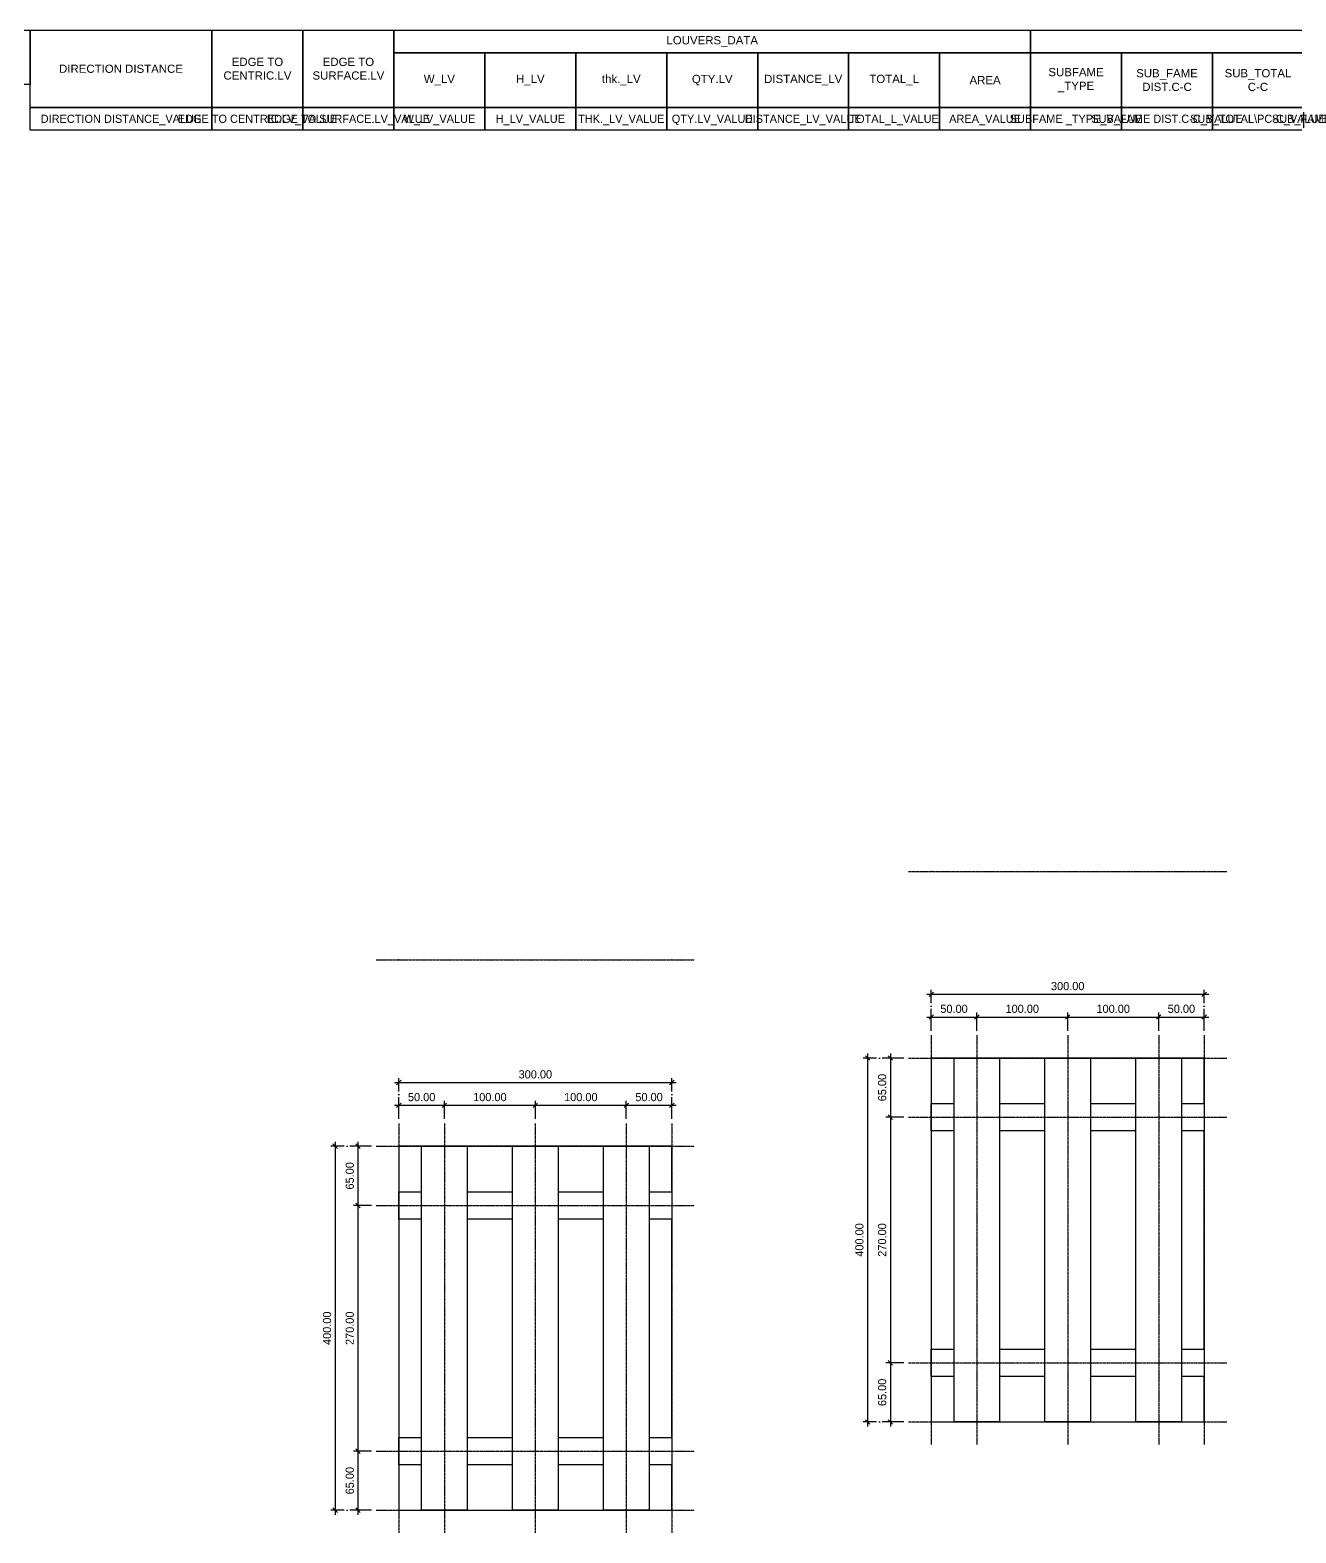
# Model space of a CAD drawing. Header units: millimetres. Extents: x -244126 to 368105, y -173968 to 259060.
# Drawn here: x -1490 to -98, y 13955 to 15607 of the extents above; entities that cross this region are included whole.
import ezdxf
from ezdxf.enums import TextEntityAlignment as Align

# ---------------------------------------------------------------- set-up
doc = ezdxf.new("R2010")
doc.units = ezdxf.units.MM
doc.header["$MEASUREMENT"] = 0
doc.linetypes.add('ACAD_ISO04W100', pattern=[30, 24, -3, 0, -3])
doc.linetypes.add('CENTER', pattern=[2, 1.25, -0.25, 0.25, -0.25])
for name, color, linetype in [('000 - GRID', 8, 'CENTER'), ('000 - WIPEOUT', 250, 'Continuous'), ('001 - ASCESSORIES', 1, 'Continuous'), ('002 - STRUCTURAL STEEL', 4, 'Continuous'), ('A04_TUBE SERIES', 7, 'Continuous')]:
    doc.layers.add(name, color=color, linetype=linetype)
doc.styles.add('CORDIA', font='cordia.shx')
doc.styles.get("Standard").update_dxf_attribs({"font": 'arial.ttf'})
doc.styles.add('TA', font='Cordia New.ttf', dxfattribs={"height": 4.5})
doc.dimstyles.new('DIM E-E', dxfattribs={"dimscale": 2, "dimtxt": 0.18, "dimasz": 0.1, "dimexe": 0.1, "dimexo": 0.1, "dimgap": 0.09, "dimtad": 1, "dimtoh": 1, "dimzin": 0, "dimdsep": 46, "dimtxsty": 'CORDIA', "dimblk": 'OBLIQUE', "dimcen": 0.1, "dimdle": 0.1, "dimclrd": 40, "dimclre": 140, "dimclrt": 3, "dimadec": 0, "dimazin": 0, "dimtfac": 1, "dimtix": 1, "dimtmove": 2, "dimatfit": 3, "dimfxl": 1, "dimtolj": 1, "dimtzin": 0, "dimarcsym": 0})

# ---------------------------------------------------------------- blocks, each defined once
blk = doc.blocks.new('*U568')
at = {"layer": '002 - STRUCTURAL STEEL', "color": 0, "linetype": 'ByBlock'}
blk.add_lwpolyline([(0, 12), (40, 12), (40, 0), (0, 0)], close=True, dxfattribs=at)
blk = doc.blocks.new('*U3045')
at = {"layer": '002 - STRUCTURAL STEEL', "color": 0, "linetype": 'ByBlock'}
blk.add_lwpolyline([(0, 17), (40, 17), (40, 0), (0, 0)], close=True, dxfattribs=at)
blk = doc.blocks.new('*U3044')
at = {"layer": '002 - STRUCTURAL STEEL', "color": 0, "linetype": 'ByBlock'}
blk.add_lwpolyline([(0, 17), (20, 17), (20, 0), (0, 0)], close=True, dxfattribs=at)
blk = doc.blocks.new('*U562')
at = {"layer": '002 - STRUCTURAL STEEL', "color": 0, "linetype": 'ByBlock'}
blk.add_lwpolyline([(0, 12), (20, 12), (20, 0), (0, 0)], close=True, dxfattribs=at)
blk = doc.blocks.new('*U565')
at = {"layer": '002 - STRUCTURAL STEEL', "color": 0, "linetype": 'ByBlock'}
blk.add_lwpolyline([(0, 5), (270, 5), (270, 0), (0, 0)], close=True, dxfattribs=at)
blk = doc.blocks.new('*U4913')
at = {"layer": '002 - STRUCTURAL STEEL', "color": 0, "linetype": 'ByBlock'}
blk.add_lwpolyline([(0, 5), (40, 5), (40, 0), (0, 0)], close=True, dxfattribs=at)
blk = doc.blocks.new('*U4914')
at = {"layer": '002 - STRUCTURAL STEEL', "color": 0, "linetype": 'ByBlock'}
blk.add_lwpolyline([(0, 5), (20, 5), (20, 0), (0, 0)], close=True, dxfattribs=at)
blk = doc.blocks.new('*U556')
at = {"layer": '002 - STRUCTURAL STEEL', "color": 0, "linetype": 'ByBlock'}
blk.add_lwpolyline([(0, 12), (20, 12), (20, 0), (0, 0)], close=True, dxfattribs=at)
blk = doc.blocks.new('*U557')
at = {"layer": '002 - STRUCTURAL STEEL', "color": 0, "linetype": 'ByBlock'}
blk.add_lwpolyline([(0, 12), (20, 12), (20, 0), (0, 0)], close=True, dxfattribs=at)
blk = doc.blocks.new('*U558')
at = {"layer": '002 - STRUCTURAL STEEL', "color": 0, "linetype": 'ByBlock'}
blk.add_lwpolyline([(0, 12), (20, 12), (20, 0), (0, 0)], close=True, dxfattribs=at)
blk = doc.blocks.new('*U559')
at = {"layer": '002 - STRUCTURAL STEEL', "color": 0, "linetype": 'ByBlock'}
blk.add_lwpolyline([(0, 12), (20, 12), (20, 0), (0, 0)], close=True, dxfattribs=at)
blk = doc.blocks.new('*U550')
at = {"layer": '002 - STRUCTURAL STEEL', "color": 0, "linetype": 'ByBlock'}
blk.add_lwpolyline([(0, 12), (20, 12), (20, 0), (0, 0)], close=True, dxfattribs=at)
blk = doc.blocks.new('*U551')
at = {"layer": '002 - STRUCTURAL STEEL', "color": 0, "linetype": 'ByBlock'}
blk.add_lwpolyline([(0, 12), (20, 12), (20, 0), (0, 0)], close=True, dxfattribs=at)
blk = doc.blocks.new('*U552')
at = {"layer": '002 - STRUCTURAL STEEL', "color": 0, "linetype": 'ByBlock'}
blk.add_lwpolyline([(0, 12), (20, 12), (20, 0), (0, 0)], close=True, dxfattribs=at)
blk = doc.blocks.new('*U553')
at = {"layer": '002 - STRUCTURAL STEEL', "color": 0, "linetype": 'ByBlock'}
blk.add_lwpolyline([(0, 12), (20, 12), (20, 0), (0, 0)], close=True, dxfattribs=at)
blk = doc.blocks.new('*U554')
at = {"layer": '002 - STRUCTURAL STEEL', "color": 0, "linetype": 'ByBlock'}
blk.add_lwpolyline([(0, 12), (20, 12), (20, 0), (0, 0)], close=True, dxfattribs=at)
blk = doc.blocks.new('*U555')
at = {"layer": '002 - STRUCTURAL STEEL', "color": 0, "linetype": 'ByBlock'}
blk.add_lwpolyline([(0, 5), (140, 5), (140, 0), (0, 0)], close=True, dxfattribs=at)
blk = doc.blocks.new('*U745')
at = {"color": 3}
blk.add_point((0, -400), dxfattribs=at)
at = {"layer": '000 - GRID', "color": 0, "linetype": 'ByBlock'}
blk.add_line((0, 25), (0, -425), dxfattribs=at)
at = {"layer": '000 - GRID', "color": 0}
blk.add_point((0, 0), dxfattribs=at)
at = {"style": 'TA', "flags": 1}
blk.add_attdef('LOCATION', (6, 6), '', height=4.5, dxfattribs=at)
blk = doc.blocks.new('*U548')
at = {"color": 3}
blk.add_point((0, -300), dxfattribs=at)
at = {"layer": '000 - GRID', "color": 0, "linetype": 'ByBlock'}
blk.add_line((0, 25), (0, -325), dxfattribs=at)
at = {"layer": '000 - GRID', "color": 0}
blk.add_point((0, 0), dxfattribs=at)
at = {"style": 'TA', "flags": 1}
blk.add_attdef('LOCATION', (6, 6), '', height=4.5, dxfattribs=at)
blk = doc.blocks.new('*U746')
at = {"color": 0}
blk.add_wipeout([(-150, 15), (150, 15), (150, -15), (-150, -15)], dxfattribs=at).dxf.layer = '000 - WIPEOUT'
at = {"layer": '002 - STRUCTURAL STEEL', "color": 0, "linetype": 'ByBlock'}
blk.add_lwpolyline([(-150, 15), (150, 15), (150, -15), (-150, -15)], close=True, dxfattribs=at)
blk = doc.blocks.new('*U747')
at = {"color": 0}
blk.add_wipeout([(-25, 400), (25, 400), (25, 0), (-25, 0)], dxfattribs=at).dxf.layer = '000 - WIPEOUT'
at = {"layer": '002 - STRUCTURAL STEEL', "color": 0, "linetype": 'ByBlock'}
blk.add_lwpolyline([(-25, 400), (25, 400), (25, 0), (-25, 0)], close=True, dxfattribs=at)
blk = doc.blocks.new('_Oblique')
at = {"color": 0, "linetype": 'ByBlock', "lineweight": -2}
blk.add_line((-0.5, -0.5), (0.5, 0.5), dxfattribs=at)
blk = doc.blocks.new('*D2380')
at = {"layer": 'A04_TUBE SERIES', "color": 40, "lineweight": -2, "transparency": 16777216}
blk.add_line((-1089.3, 14425.3), (-1029.3, 14425.3), dxfattribs=at)
at = {"layer": 'A04_TUBE SERIES', "color": 140, "linetype": 'ACAD_ISO04W100', "lineweight": -2, "transparency": 16777216}
for p, q in [((-1084.3, 14410.3), (-1084.3, 14430.3)), ((-1034.3, 14410.3), (-1034.3, 14430.3))]:
    blk.add_line(p, q, dxfattribs=at)
at = {"layer": 'Defpoints', "color": 0, "transparency": 16777216}
for p in [(-1034.3, 14425.3), (-1084.3, 14405.3), (-1034.3, 14405.3)]:
    blk.add_point(p, dxfattribs=at)
at = {"layer": 'A04_TUBE SERIES', "color": 40, "lineweight": -2, "transparency": 16777216, "xscale": 5, "yscale": 5, "zscale": 5, "rotation": 180}
blk.add_blockref('_Oblique', (-1084.3, 14425.3), dxfattribs=at)
at = {"layer": 'A04_TUBE SERIES', "color": 40, "lineweight": -2, "transparency": 16777216, "xscale": 5, "yscale": 5, "zscale": 5}
blk.add_blockref('_Oblique', (-1034.3, 14425.3), dxfattribs=at)
at = {"layer": 'A04_TUBE SERIES', "color": 3, "transparency": 16777216, "insert": (-1059.3, 14434.3), "char_height": 9, "attachment_point": 5, "style": 'CORDIA'}
blk.add_mtext('\\A1;50.00', dxfattribs=at)
blk = doc.blocks.new('*D2381')
at = {"layer": 'A04_TUBE SERIES', "color": 40, "lineweight": -2, "transparency": 16777216}
blk.add_line((-1039.3, 14425.3), (-929.3, 14425.3), dxfattribs=at)
at = {"layer": 'A04_TUBE SERIES', "color": 140, "linetype": 'ACAD_ISO04W100', "lineweight": -2, "transparency": 16777216}
for p, q in [((-1034.3, 14410.3), (-1034.3, 14430.3)), ((-934.3, 14410.3), (-934.3, 14430.3))]:
    blk.add_line(p, q, dxfattribs=at)
at = {"layer": 'Defpoints', "color": 0, "transparency": 16777216}
for p in [(-934.3, 14425.3), (-1034.3, 14405.3), (-934.3, 14405.3)]:
    blk.add_point(p, dxfattribs=at)
at = {"layer": 'A04_TUBE SERIES', "color": 40, "lineweight": -2, "transparency": 16777216, "xscale": 5, "yscale": 5, "zscale": 5, "rotation": 180}
blk.add_blockref('_Oblique', (-1034.3, 14425.3), dxfattribs=at)
at = {"layer": 'A04_TUBE SERIES', "color": 40, "lineweight": -2, "transparency": 16777216, "xscale": 5, "yscale": 5, "zscale": 5}
blk.add_blockref('_Oblique', (-934.3, 14425.3), dxfattribs=at)
at = {"layer": 'A04_TUBE SERIES', "color": 3, "transparency": 16777216, "insert": (-984.3, 14434.3), "char_height": 9, "attachment_point": 5, "style": 'CORDIA'}
blk.add_mtext('\\A1;100.00', dxfattribs=at)
blk = doc.blocks.new('*D2384')
at = {"layer": 'A04_TUBE SERIES', "color": 40, "lineweight": -2, "transparency": 16777216}
blk.add_line((-939.3, 14425.3), (-829.3, 14425.3), dxfattribs=at)
at = {"layer": 'A04_TUBE SERIES', "color": 140, "linetype": 'ACAD_ISO04W100', "lineweight": -2, "transparency": 16777216}
for p, q in [((-934.3, 14410.3), (-934.3, 14430.3)), ((-834.3, 14410.3), (-834.3, 14430.3))]:
    blk.add_line(p, q, dxfattribs=at)
at = {"layer": 'Defpoints', "color": 0, "transparency": 16777216}
for p in [(-834.3, 14425.3), (-934.3, 14405.3), (-834.3, 14405.3)]:
    blk.add_point(p, dxfattribs=at)
at = {"layer": 'A04_TUBE SERIES', "color": 40, "lineweight": -2, "transparency": 16777216, "xscale": 5, "yscale": 5, "zscale": 5, "rotation": 180}
blk.add_blockref('_Oblique', (-934.3, 14425.3), dxfattribs=at)
at = {"layer": 'A04_TUBE SERIES', "color": 40, "lineweight": -2, "transparency": 16777216, "xscale": 5, "yscale": 5, "zscale": 5}
blk.add_blockref('_Oblique', (-834.3, 14425.3), dxfattribs=at)
at = {"layer": 'A04_TUBE SERIES', "color": 3, "transparency": 16777216, "insert": (-884.3, 14434.3), "char_height": 9, "attachment_point": 5, "style": 'CORDIA'}
blk.add_mtext('\\A1;100.00', dxfattribs=at)
blk = doc.blocks.new('*D2385')
at = {"layer": 'A04_TUBE SERIES', "color": 40, "lineweight": -2, "transparency": 16777216}
blk.add_line((-839.3, 14425.3), (-779.3, 14425.3), dxfattribs=at)
at = {"layer": 'A04_TUBE SERIES', "color": 140, "linetype": 'ACAD_ISO04W100', "lineweight": -2, "transparency": 16777216}
for p, q in [((-834.3, 14410.3), (-834.3, 14430.3)), ((-784.3, 14410.3), (-784.3, 14430.3))]:
    blk.add_line(p, q, dxfattribs=at)
at = {"layer": 'Defpoints', "color": 0, "transparency": 16777216}
for p in [(-784.3, 14425.3), (-834.3, 14405.3), (-784.3, 14405.3)]:
    blk.add_point(p, dxfattribs=at)
at = {"layer": 'A04_TUBE SERIES', "color": 40, "lineweight": -2, "transparency": 16777216, "xscale": 5, "yscale": 5, "zscale": 5, "rotation": 180}
blk.add_blockref('_Oblique', (-834.3, 14425.3), dxfattribs=at)
at = {"layer": 'A04_TUBE SERIES', "color": 40, "lineweight": -2, "transparency": 16777216, "xscale": 5, "yscale": 5, "zscale": 5}
blk.add_blockref('_Oblique', (-784.3, 14425.3), dxfattribs=at)
at = {"layer": 'A04_TUBE SERIES', "color": 3, "transparency": 16777216, "insert": (-809.3, 14434.3), "char_height": 9, "attachment_point": 5, "style": 'CORDIA'}
blk.add_mtext('\\A1;50.00', dxfattribs=at)
blk = doc.blocks.new('*D2386')
at = {"layer": 'A04_TUBE SERIES', "color": 140, "linetype": 'ACAD_ISO04W100', "lineweight": -2, "transparency": 16777216}
for p, q in [((-1114.3, 14380.3), (-1134.3, 14380.3)), ((-1114.3, 14315.3), (-1134.3, 14315.3))]:
    blk.add_line(p, q, dxfattribs=at)
at = {"layer": 'A04_TUBE SERIES', "color": 40, "lineweight": -2, "transparency": 16777216}
blk.add_line((-1129.3, 14385.3), (-1129.3, 14310.3), dxfattribs=at)
at = {"layer": 'Defpoints', "color": 0, "transparency": 16777216}
for p in [(-1109.3, 14380.3), (-1129.3, 14315.3), (-1109.3, 14315.3)]:
    blk.add_point(p, dxfattribs=at)
at = {"layer": 'A04_TUBE SERIES', "color": 40, "lineweight": -2, "transparency": 16777216, "xscale": 5, "yscale": 5, "zscale": 5}
for p, rotation in [((-1129.3, 14380.3), 90), ((-1129.3, 14315.3), 270)]:
    blk.add_blockref('_Oblique', p, dxfattribs=dict(at, rotation=rotation))
at = {"layer": 'A04_TUBE SERIES', "color": 3, "transparency": 16777216, "insert": (-1138.3, 14347.8), "char_height": 9, "attachment_point": 5, "rotation": 90, "style": 'CORDIA'}
blk.add_mtext('\\A1;65.00', dxfattribs=at)
blk = doc.blocks.new('*D2387')
at = {"layer": 'A04_TUBE SERIES', "color": 40, "lineweight": -2, "transparency": 16777216}
blk.add_line((-1129.3, 14320.3), (-1129.3, 14040.3), dxfattribs=at)
at = {"layer": 'A04_TUBE SERIES', "color": 140, "linetype": 'ACAD_ISO04W100', "lineweight": -2, "transparency": 16777216}
for p, q in [((-1114.3, 14315.3), (-1134.3, 14315.3)), ((-1114.3, 14045.3), (-1134.3, 14045.3))]:
    blk.add_line(p, q, dxfattribs=at)
at = {"layer": 'Defpoints', "color": 0, "transparency": 16777216}
for p in [(-1109.3, 14315.3), (-1129.3, 14045.3), (-1109.3, 14045.3)]:
    blk.add_point(p, dxfattribs=at)
at = {"layer": 'A04_TUBE SERIES', "color": 40, "lineweight": -2, "transparency": 16777216, "xscale": 5, "yscale": 5, "zscale": 5}
for p, rotation in [((-1129.3, 14315.3), 90), ((-1129.3, 14045.3), 270)]:
    blk.add_blockref('_Oblique', p, dxfattribs=dict(at, rotation=rotation))
at = {"layer": 'A04_TUBE SERIES', "color": 3, "transparency": 16777216, "insert": (-1138.3, 14180.3), "char_height": 9, "attachment_point": 5, "rotation": 90, "style": 'CORDIA'}
blk.add_mtext('\\A1;270.00', dxfattribs=at)
blk = doc.blocks.new('*D2388')
at = {"layer": 'A04_TUBE SERIES', "color": 140, "linetype": 'ACAD_ISO04W100', "lineweight": -2, "transparency": 16777216}
for p, q in [((-1114.3, 14045.3), (-1134.3, 14045.3)), ((-1114.3, 13980.3), (-1134.3, 13980.3))]:
    blk.add_line(p, q, dxfattribs=at)
at = {"layer": 'A04_TUBE SERIES', "color": 40, "lineweight": -2, "transparency": 16777216}
blk.add_line((-1129.3, 14050.3), (-1129.3, 13975.3), dxfattribs=at)
at = {"layer": 'Defpoints', "color": 0, "transparency": 16777216}
for p in [(-1109.3, 14045.3), (-1129.3, 13980.3), (-1109.3, 13980.3)]:
    blk.add_point(p, dxfattribs=at)
at = {"layer": 'A04_TUBE SERIES', "color": 40, "lineweight": -2, "transparency": 16777216, "xscale": 5, "yscale": 5, "zscale": 5}
for p, rotation in [((-1129.3, 14045.3), 90), ((-1129.3, 13980.3), 270)]:
    blk.add_blockref('_Oblique', p, dxfattribs=dict(at, rotation=rotation))
at = {"layer": 'A04_TUBE SERIES', "color": 3, "transparency": 16777216, "insert": (-1138.3, 14012.8), "char_height": 9, "attachment_point": 5, "rotation": 90, "style": 'CORDIA'}
blk.add_mtext('\\A1;65.00', dxfattribs=at)
blk = doc.blocks.new('*D2389')
at = {"layer": 'A04_TUBE SERIES', "color": 140, "linetype": 'ACAD_ISO04W100', "lineweight": -2, "transparency": 16777216}
for p, q in [((-1084.3, 14410.3), (-1084.3, 14455.3)), ((-784.3, 14410.3), (-784.3, 14455.3))]:
    blk.add_line(p, q, dxfattribs=at)
at = {"layer": 'A04_TUBE SERIES', "color": 40, "lineweight": -2, "transparency": 16777216}
blk.add_line((-1089.3, 14450.3), (-779.3, 14450.3), dxfattribs=at)
at = {"layer": 'Defpoints', "color": 0, "transparency": 16777216}
for p in [(-784.3, 14450.3), (-1084.3, 14405.3), (-784.3, 14405.3)]:
    blk.add_point(p, dxfattribs=at)
at = {"layer": 'A04_TUBE SERIES', "color": 40, "lineweight": -2, "transparency": 16777216, "xscale": 5, "yscale": 5, "zscale": 5, "rotation": 180}
blk.add_blockref('_Oblique', (-1084.3, 14450.3), dxfattribs=at)
at = {"layer": 'A04_TUBE SERIES', "color": 40, "lineweight": -2, "transparency": 16777216, "xscale": 5, "yscale": 5, "zscale": 5}
blk.add_blockref('_Oblique', (-784.3, 14450.3), dxfattribs=at)
at = {"layer": 'A04_TUBE SERIES', "color": 3, "transparency": 16777216, "insert": (-934.3, 14459.3), "char_height": 9, "attachment_point": 5, "style": 'CORDIA'}
blk.add_mtext('\\A1;300.00', dxfattribs=at)
blk = doc.blocks.new('*D2390')
at = {"layer": 'A04_TUBE SERIES', "color": 140, "linetype": 'ACAD_ISO04W100', "lineweight": -2, "transparency": 16777216}
for p, q in [((-1114.3, 14380.3), (-1159.3, 14380.3)), ((-1114.3, 13980.3), (-1159.3, 13980.3))]:
    blk.add_line(p, q, dxfattribs=at)
at = {"layer": 'A04_TUBE SERIES', "color": 40, "lineweight": -2, "transparency": 16777216}
blk.add_line((-1154.3, 14385.3), (-1154.3, 13975.3), dxfattribs=at)
at = {"layer": 'Defpoints', "color": 0, "transparency": 16777216}
for p in [(-1109.3, 14380.3), (-1154.3, 13980.3), (-1109.3, 13980.3)]:
    blk.add_point(p, dxfattribs=at)
at = {"layer": 'A04_TUBE SERIES', "color": 40, "lineweight": -2, "transparency": 16777216, "xscale": 5, "yscale": 5, "zscale": 5}
for p, rotation in [((-1154.3, 14380.3), 90), ((-1154.3, 13980.3), 270)]:
    blk.add_blockref('_Oblique', p, dxfattribs=dict(at, rotation=rotation))
at = {"layer": 'A04_TUBE SERIES', "color": 3, "transparency": 16777216, "insert": (-1163.3, 14180.3), "char_height": 9, "attachment_point": 5, "rotation": 90, "style": 'CORDIA'}
blk.add_mtext('\\A1;400.00', dxfattribs=at)
blk = doc.blocks.new('*D2371')
at = {"layer": 'A04_TUBE SERIES', "color": 40, "lineweight": -2, "transparency": 16777216}
blk.add_line((-504, 14522.3), (-444, 14522.3), dxfattribs=at)
at = {"layer": 'A04_TUBE SERIES', "color": 140, "linetype": 'ACAD_ISO04W100', "lineweight": -2, "transparency": 16777216}
for p, q in [((-499, 14507.3), (-499, 14527.3)), ((-449, 14507.3), (-449, 14527.3))]:
    blk.add_line(p, q, dxfattribs=at)
at = {"layer": 'Defpoints', "color": 0, "transparency": 16777216}
for p in [(-449, 14522.3), (-499, 14502.3), (-449, 14502.3)]:
    blk.add_point(p, dxfattribs=at)
at = {"layer": 'A04_TUBE SERIES', "color": 40, "lineweight": -2, "transparency": 16777216, "xscale": 5, "yscale": 5, "zscale": 5, "rotation": 180}
blk.add_blockref('_Oblique', (-499, 14522.3), dxfattribs=at)
at = {"layer": 'A04_TUBE SERIES', "color": 40, "lineweight": -2, "transparency": 16777216, "xscale": 5, "yscale": 5, "zscale": 5}
blk.add_blockref('_Oblique', (-449, 14522.3), dxfattribs=at)
at = {"layer": 'A04_TUBE SERIES', "color": 3, "transparency": 16777216, "insert": (-474, 14531.3), "char_height": 9, "attachment_point": 5, "style": 'CORDIA'}
blk.add_mtext('\\A1;50.00', dxfattribs=at)
blk = doc.blocks.new('*D2372')
at = {"layer": 'A04_TUBE SERIES', "color": 40, "lineweight": -2, "transparency": 16777216}
blk.add_line((-454, 14522.3), (-344, 14522.3), dxfattribs=at)
at = {"layer": 'A04_TUBE SERIES', "color": 140, "linetype": 'ACAD_ISO04W100', "lineweight": -2, "transparency": 16777216}
for p, q in [((-449, 14507.3), (-449, 14527.3)), ((-349, 14507.3), (-349, 14527.3))]:
    blk.add_line(p, q, dxfattribs=at)
at = {"layer": 'Defpoints', "color": 0, "transparency": 16777216}
for p in [(-349, 14522.3), (-449, 14502.3), (-349, 14502.3)]:
    blk.add_point(p, dxfattribs=at)
at = {"layer": 'A04_TUBE SERIES', "color": 40, "lineweight": -2, "transparency": 16777216, "xscale": 5, "yscale": 5, "zscale": 5, "rotation": 180}
blk.add_blockref('_Oblique', (-449, 14522.3), dxfattribs=at)
at = {"layer": 'A04_TUBE SERIES', "color": 40, "lineweight": -2, "transparency": 16777216, "xscale": 5, "yscale": 5, "zscale": 5}
blk.add_blockref('_Oblique', (-349, 14522.3), dxfattribs=at)
at = {"layer": 'A04_TUBE SERIES', "color": 3, "transparency": 16777216, "insert": (-399, 14531.3), "char_height": 9, "attachment_point": 5, "style": 'CORDIA'}
blk.add_mtext('\\A1;100.00', dxfattribs=at)
blk = doc.blocks.new('*D2373')
at = {"layer": 'A04_TUBE SERIES', "color": 40, "lineweight": -2, "transparency": 16777216}
blk.add_line((-354, 14522.3), (-244, 14522.3), dxfattribs=at)
at = {"layer": 'A04_TUBE SERIES', "color": 140, "linetype": 'ACAD_ISO04W100', "lineweight": -2, "transparency": 16777216}
for p, q in [((-349, 14507.3), (-349, 14527.3)), ((-249, 14507.3), (-249, 14527.3))]:
    blk.add_line(p, q, dxfattribs=at)
at = {"layer": 'Defpoints', "color": 0, "transparency": 16777216}
for p in [(-249, 14522.3), (-349, 14502.3), (-249, 14502.3)]:
    blk.add_point(p, dxfattribs=at)
at = {"layer": 'A04_TUBE SERIES', "color": 40, "lineweight": -2, "transparency": 16777216, "xscale": 5, "yscale": 5, "zscale": 5, "rotation": 180}
blk.add_blockref('_Oblique', (-349, 14522.3), dxfattribs=at)
at = {"layer": 'A04_TUBE SERIES', "color": 40, "lineweight": -2, "transparency": 16777216, "xscale": 5, "yscale": 5, "zscale": 5}
blk.add_blockref('_Oblique', (-249, 14522.3), dxfattribs=at)
at = {"layer": 'A04_TUBE SERIES', "color": 3, "transparency": 16777216, "insert": (-299, 14531.3), "char_height": 9, "attachment_point": 5, "style": 'CORDIA'}
blk.add_mtext('\\A1;100.00', dxfattribs=at)
blk = doc.blocks.new('*D2374')
at = {"layer": 'A04_TUBE SERIES', "color": 40, "lineweight": -2, "transparency": 16777216}
blk.add_line((-254, 14522.3), (-194, 14522.3), dxfattribs=at)
at = {"layer": 'A04_TUBE SERIES', "color": 140, "linetype": 'ACAD_ISO04W100', "lineweight": -2, "transparency": 16777216}
for p, q in [((-249, 14507.3), (-249, 14527.3)), ((-199, 14507.3), (-199, 14527.3))]:
    blk.add_line(p, q, dxfattribs=at)
at = {"layer": 'Defpoints', "color": 0, "transparency": 16777216}
for p in [(-199, 14522.3), (-249, 14502.3), (-199, 14502.3)]:
    blk.add_point(p, dxfattribs=at)
at = {"layer": 'A04_TUBE SERIES', "color": 40, "lineweight": -2, "transparency": 16777216, "xscale": 5, "yscale": 5, "zscale": 5, "rotation": 180}
blk.add_blockref('_Oblique', (-249, 14522.3), dxfattribs=at)
at = {"layer": 'A04_TUBE SERIES', "color": 40, "lineweight": -2, "transparency": 16777216, "xscale": 5, "yscale": 5, "zscale": 5}
blk.add_blockref('_Oblique', (-199, 14522.3), dxfattribs=at)
at = {"layer": 'A04_TUBE SERIES', "color": 3, "transparency": 16777216, "insert": (-224, 14531.3), "char_height": 9, "attachment_point": 5, "style": 'CORDIA'}
blk.add_mtext('\\A1;50.00', dxfattribs=at)
blk = doc.blocks.new('*D2375')
at = {"layer": 'A04_TUBE SERIES', "color": 140, "linetype": 'ACAD_ISO04W100', "lineweight": -2, "transparency": 16777216}
for p, q in [((-529, 14477.3), (-549, 14477.3)), ((-529, 14412.3), (-549, 14412.3))]:
    blk.add_line(p, q, dxfattribs=at)
at = {"layer": 'A04_TUBE SERIES', "color": 40, "lineweight": -2, "transparency": 16777216}
blk.add_line((-544, 14482.3), (-544, 14407.3), dxfattribs=at)
at = {"layer": 'Defpoints', "color": 0, "transparency": 16777216}
for p in [(-524, 14477.3), (-544, 14412.3), (-524, 14412.3)]:
    blk.add_point(p, dxfattribs=at)
at = {"layer": 'A04_TUBE SERIES', "color": 40, "lineweight": -2, "transparency": 16777216, "xscale": 5, "yscale": 5, "zscale": 5}
for p, rotation in [((-544, 14477.3), 90), ((-544, 14412.3), 270)]:
    blk.add_blockref('_Oblique', p, dxfattribs=dict(at, rotation=rotation))
at = {"layer": 'A04_TUBE SERIES', "color": 3, "transparency": 16777216, "insert": (-553, 14444.8), "char_height": 9, "attachment_point": 5, "rotation": 90, "style": 'CORDIA'}
blk.add_mtext('\\A1;65.00', dxfattribs=at)
blk = doc.blocks.new('*D2376')
at = {"layer": 'A04_TUBE SERIES', "color": 140, "linetype": 'ACAD_ISO04W100', "lineweight": -2, "transparency": 16777216}
for p, q in [((-529, 14412.3), (-549, 14412.3)), ((-529, 14142.3), (-549, 14142.3))]:
    blk.add_line(p, q, dxfattribs=at)
at = {"layer": 'A04_TUBE SERIES', "color": 40, "lineweight": -2, "transparency": 16777216}
blk.add_line((-544, 14417.3), (-544, 14137.3), dxfattribs=at)
at = {"layer": 'Defpoints', "color": 0, "transparency": 16777216}
for p in [(-524, 14412.3), (-544, 14142.3), (-524, 14142.3)]:
    blk.add_point(p, dxfattribs=at)
at = {"layer": 'A04_TUBE SERIES', "color": 40, "lineweight": -2, "transparency": 16777216, "xscale": 5, "yscale": 5, "zscale": 5}
for p, rotation in [((-544, 14412.3), 90), ((-544, 14142.3), 270)]:
    blk.add_blockref('_Oblique', p, dxfattribs=dict(at, rotation=rotation))
at = {"layer": 'A04_TUBE SERIES', "color": 3, "transparency": 16777216, "insert": (-553, 14277.3), "char_height": 9, "attachment_point": 5, "rotation": 90, "style": 'CORDIA'}
blk.add_mtext('\\A1;270.00', dxfattribs=at)
blk = doc.blocks.new('*D2377')
at = {"layer": 'A04_TUBE SERIES', "color": 140, "linetype": 'ACAD_ISO04W100', "lineweight": -2, "transparency": 16777216}
for p, q in [((-529, 14142.3), (-549, 14142.3)), ((-529, 14077.3), (-549, 14077.3))]:
    blk.add_line(p, q, dxfattribs=at)
at = {"layer": 'A04_TUBE SERIES', "color": 40, "lineweight": -2, "transparency": 16777216}
blk.add_line((-544, 14147.3), (-544, 14072.3), dxfattribs=at)
at = {"layer": 'Defpoints', "color": 0, "transparency": 16777216}
for p in [(-524, 14142.3), (-544, 14077.3), (-524, 14077.3)]:
    blk.add_point(p, dxfattribs=at)
at = {"layer": 'A04_TUBE SERIES', "color": 40, "lineweight": -2, "transparency": 16777216, "xscale": 5, "yscale": 5, "zscale": 5}
for p, rotation in [((-544, 14142.3), 90), ((-544, 14077.3), 270)]:
    blk.add_blockref('_Oblique', p, dxfattribs=dict(at, rotation=rotation))
at = {"layer": 'A04_TUBE SERIES', "color": 3, "transparency": 16777216, "insert": (-553, 14109.8), "char_height": 9, "attachment_point": 5, "rotation": 90, "style": 'CORDIA'}
blk.add_mtext('\\A1;65.00', dxfattribs=at)
blk = doc.blocks.new('*D2378')
at = {"layer": 'A04_TUBE SERIES', "color": 140, "linetype": 'ACAD_ISO04W100', "lineweight": -2, "transparency": 16777216}
for p, q in [((-499, 14507.3), (-499, 14552.3)), ((-199, 14507.3), (-199, 14552.3))]:
    blk.add_line(p, q, dxfattribs=at)
at = {"layer": 'A04_TUBE SERIES', "color": 40, "lineweight": -2, "transparency": 16777216}
blk.add_line((-504, 14547.3), (-194, 14547.3), dxfattribs=at)
at = {"layer": 'Defpoints', "color": 0, "transparency": 16777216}
for p in [(-199, 14547.3), (-499, 14502.3), (-199, 14502.3)]:
    blk.add_point(p, dxfattribs=at)
at = {"layer": 'A04_TUBE SERIES', "color": 40, "lineweight": -2, "transparency": 16777216, "xscale": 5, "yscale": 5, "zscale": 5, "rotation": 180}
blk.add_blockref('_Oblique', (-499, 14547.3), dxfattribs=at)
at = {"layer": 'A04_TUBE SERIES', "color": 40, "lineweight": -2, "transparency": 16777216, "xscale": 5, "yscale": 5, "zscale": 5}
blk.add_blockref('_Oblique', (-199, 14547.3), dxfattribs=at)
at = {"layer": 'A04_TUBE SERIES', "color": 3, "transparency": 16777216, "insert": (-349, 14556.3), "char_height": 9, "attachment_point": 5, "style": 'CORDIA'}
blk.add_mtext('\\A1;300.00', dxfattribs=at)
blk = doc.blocks.new('*D2379')
at = {"layer": 'A04_TUBE SERIES', "color": 140, "linetype": 'ACAD_ISO04W100', "lineweight": -2, "transparency": 16777216}
for p, q in [((-529, 14477.3), (-574, 14477.3)), ((-529, 14077.3), (-574, 14077.3))]:
    blk.add_line(p, q, dxfattribs=at)
at = {"layer": 'A04_TUBE SERIES', "color": 40, "lineweight": -2, "transparency": 16777216}
blk.add_line((-569, 14482.3), (-569, 14072.3), dxfattribs=at)
at = {"layer": 'Defpoints', "color": 0, "transparency": 16777216}
for p in [(-524, 14477.3), (-569, 14077.3), (-524, 14077.3)]:
    blk.add_point(p, dxfattribs=at)
at = {"layer": 'A04_TUBE SERIES', "color": 40, "lineweight": -2, "transparency": 16777216, "xscale": 5, "yscale": 5, "zscale": 5}
for p, rotation in [((-569, 14477.3), 90), ((-569, 14077.3), 270)]:
    blk.add_blockref('_Oblique', p, dxfattribs=dict(at, rotation=rotation))
at = {"layer": 'A04_TUBE SERIES', "color": 3, "transparency": 16777216, "insert": (-578, 14277.3), "char_height": 9, "attachment_point": 5, "rotation": 90, "style": 'CORDIA'}
blk.add_mtext('\\A1;400.00', dxfattribs=at)

msp = doc.modelspace()

# ---------------------------------------------------------------- linework, layer by layer
at = {"layer": 'A04_TUBE SERIES', "color": 3}
for points in [[(-498.995, 14077.27044), (-198.995, 14077.27044), (-198.995, 14477.27044), (-498.995, 14477.27044)], [(-1084.33815, 13980.3367), (-784.33815, 13980.3367), (-784.33815, 14380.3367), (-1084.33815, 14380.3367)]]:
    msp.add_lwpolyline(points, close=True, dxfattribs=at)

# ---------------------------------------------------------------- block references
at = {"color": 0, "xscale": 5, "yscale": 5, "zscale": 5}
for name, p in [('*U568', (-1689.83824, 15547.02454)), ('*U3045', (-1489.83824, 15522.02454)), ('*U3044', (-1289.83824, 15522.02454)), ('*U3044', (-1189.83824, 15522.02454)), ('*U555', (-1089.83824, 15582.02454)), ('*U565', (-389.83824, 15582.02454)), ('*U556', (-1089.83824, 15522.02454)), ('*U557', (-989.83824, 15522.02454)), ('*U558', (-889.83824, 15522.02454)), ('*U559', (-789.83824, 15522.02454)), ('*U550', (-689.83824, 15522.02454)), ('*U551', (-589.83824, 15522.02454)), ('*U552', (-489.83824, 15522.02454)), ('*U554', (-389.83824, 15522.02454)), ('*U553', (-289.83824, 15522.02454)), ('*U562', (-189.83824, 15522.02454)), ('*U4913', (-1489.83824, 15497.02454)), ('*U4914', (-1289.83824, 15497.02454)), ('*U4914', (-1189.83824, 15497.02454)), ('*U4914', (-1089.83824, 15497.02454)), ('*U4914', (-989.83824, 15497.02454)), ('*U4914', (-889.83824, 15497.02454)), ('*U4914', (-789.83824, 15497.02454)), ('*U4914', (-689.83824, 15497.02454)), ('*U4914', (-589.83824, 15497.02454)), ('*U4914', (-489.83824, 15497.02454)), ('*U4914', (-389.83824, 15497.02454)), ('*U4914', (-289.83824, 15497.02454)), ('*U4914', (-189.83824, 15497.02454))]:
    msp.add_blockref(name, p, dxfattribs=at)
at = {"layer": '000 - GRID', "rotation": 90}
for p in [(-498.995, 14682.27044), (-1084.33815, 14585.3367)]:
    msp.add_blockref('*U548', p, dxfattribs=at)

# ---------------------------------------------------------------- texts
at = {"color": 0}
msp.add_text('DIRECTION DISTANCE', height=9, dxfattribs=at).set_placement((-1389.83824, 15564.52454), align=Align.MIDDLE_CENTER)
at = {"color": 0, "char_height": 9, "attachment_point": 5}
for s, insert, width in [('LOUVERS_DATA', (-739.83824, 15594.52454), 700), ('EDGE TO CENTRIC.LV', (-1239.83824, 15564.52454), 100), ('EDGE TO SURFACE.LV', (-1139.83824, 15564.52454), 100), ('SUBFAME^J_TYPE', (-339.83824, 15552.02454), 100), ('SUB_FAME DIST.C-C', (-239.83824, 15552.02454), 100), ('SUB_TOTAL\\PC-C', (-139.83824, 15552.02454), 100), ('W_LV', (-1039.83824, 15552.02454), 100), ('H_LV', (-939.83824, 15552.02454), 100), ('thk._LV', (-839.83824, 15552.02454), 100), ('QTY.LV', (-739.83824, 15552.02454), 100), ('DISTANCE_LV', (-639.83824, 15552.02454), 100), ('TOTAL_L', (-539.83824, 15552.02454), 100), ('AREA', (-439.83824, 15552.02454), 100)]:
    msp.add_mtext(s, dxfattribs=dict(at, insert=insert, width=width))
at = {"style": 'TA'}
for tag, p in [('DIRECTION DISTANCE_VALUE', (-1389.83824, 15509.52454)), ('EDGE TO CENTRIC.LV_VALUE', (-1239.83824, 15509.52454)), ('EDGE TO SURFACE.LV_VALUE', (-1139.83824, 15509.52454)), ('W_LV_VALUE', (-1039.83824, 15509.52454)), ('H_LV_VALUE', (-939.83824, 15509.52454)), ('THK._LV_VALUE', (-839.83824, 15509.52454)), ('QTY.LV_VALUE', (-739.83824, 15509.52454)), ('DISTANCE_LV_VALUE', (-639.83824, 15509.52454)), ('TOTAL_L_VALUE', (-539.83824, 15509.52454)), ('AREA_VALUE', (-439.83824, 15509.52454)), ('SUBFAME^J_TYPE_VALUE', (-339.83824, 15509.52454)), ('SUB_FAME DIST.C-C_VALUE', (-239.83824, 15509.52454)), ('SUB_TOTAL\\PC-C_VALUE', (-139.83824, 15509.52454)), ('SUB_FAME DIST. E-C_VALUE', (-39.83824, 15509.52454))]:
    msp.add_attdef(tag, text='----', height=9, dxfattribs=at).set_placement(p, align=Align.MIDDLE_CENTER)

# ---------------------------------------------------------------- dimensions: what is measured, and where the dimension line sits
at = {"layer": 'A04_TUBE SERIES', "color": 3}
for base, p1, p2, picture, middle in [((-198.995, 14547.27044), (-498.995, 14502.27044), (-198.995, 14502.27044), '*D2378', (-348.995, 14556.27044)), ((-448.995, 14522.27044), (-498.995, 14502.27044), (-448.995, 14502.27044), '*D2371', (-473.995, 14531.27044)), ((-348.995, 14522.27044), (-448.995, 14502.27044), (-348.995, 14502.27044), '*D2372', (-398.995, 14531.27044)), ((-248.995, 14522.27044), (-348.995, 14502.27044), (-248.995, 14502.27044), '*D2373', (-298.995, 14531.27044)), ((-198.995, 14522.27044), (-248.995, 14502.27044), (-198.995, 14502.27044), '*D2374', (-223.995, 14531.27044)), ((-784.33815, 14450.3367), (-1084.33815, 14405.3367), (-784.33815, 14405.3367), '*D2389', (-934.33815, 14459.3367)), ((-1034.33815, 14425.3367), (-1084.33815, 14405.3367), (-1034.33815, 14405.3367), '*D2380', (-1059.33815, 14434.3367)), ((-934.33815, 14425.3367), (-1034.33815, 14405.3367), (-934.33815, 14405.3367), '*D2381', (-984.33815, 14434.3367)), ((-834.33815, 14425.3367), (-934.33815, 14405.3367), (-834.33815, 14405.3367), '*D2384', (-884.33815, 14434.3367)), ((-784.33815, 14425.3367), (-834.33815, 14405.3367), (-784.33815, 14405.3367), '*D2385', (-809.33815, 14434.3367))]:
    dim = msp.add_linear_dim(base=base, p1=p1, p2=p2, dimstyle='DIM E-E', override={"dimscale": 50}, dxfattribs=at)
    dim.commit()
    dim.dimension.update_dxf_attribs({"geometry": picture, "text_midpoint": middle})
for base, p1, p2, picture, middle in [((-568.995, 14077.27044), (-523.995, 14477.27044), (-523.995, 14077.27044), '*D2379', (-577.995, 14277.27044)), ((-543.995, 14412.27044), (-523.995, 14477.27044), (-523.995, 14412.27044), '*D2375', (-552.995, 14444.77044)), ((-543.995, 14142.27044), (-523.995, 14412.27044), (-523.995, 14142.27044), '*D2376', (-552.995, 14277.27044)), ((-1154.33815, 13980.3367), (-1109.33815, 14380.3367), (-1109.33815, 13980.3367), '*D2390', (-1163.33815, 14180.3367)), ((-1129.33815, 14315.3367), (-1109.33815, 14380.3367), (-1109.33815, 14315.3367), '*D2386', (-1138.33815, 14347.8367)), ((-1129.33815, 14045.3367), (-1109.33815, 14315.3367), (-1109.33815, 14045.3367), '*D2387', (-1138.33815, 14180.3367)), ((-543.995, 14077.27044), (-523.995, 14142.27044), (-523.995, 14077.27044), '*D2377', (-552.995, 14109.77044)), ((-1129.33815, 13980.3367), (-1109.33815, 14045.3367), (-1109.33815, 13980.3367), '*D2388', (-1138.33815, 14012.8367))]:
    dim = msp.add_linear_dim(base=base, p1=p1, p2=p2, angle=90, dimstyle='DIM E-E', override={"dimscale": 50}, dxfattribs=at)
    dim.commit()
    dim.dimension.update_dxf_attribs({"geometry": picture, "text_midpoint": middle})

# ---------------------------------------------------------------- next in the draw order: block references
at = {"layer": '001 - ASCESSORIES', "color": 1}
for p in [(-348.995, 14412.27044), (-934.33815, 14315.3367), (-348.995, 14142.27044), (-934.33815, 14045.3367)]:
    msp.add_blockref('*U746', p, dxfattribs=at)

# ---------------------------------------------------------------- next in the draw order: block references
at = {"layer": '000 - GRID'}
for p in [(-498.995, 14477.27044), (-198.995, 14477.27044), (-1084.33815, 14380.3367), (-784.33815, 14380.3367)]:
    msp.add_blockref('*U745', p, dxfattribs=at)
at = {"layer": 'A04_TUBE SERIES', "color": 3}
for p in [(-448.995, 14077.27044), (-348.995, 14077.27044), (-248.995, 14077.27044), (-1034.33815, 13980.3367), (-934.33815, 13980.3367), (-834.33815, 13980.3367)]:
    msp.add_blockref('*U747', p, dxfattribs=at)

# ---------------------------------------------------------------- next in the draw order: block references
at = {"layer": '000 - GRID'}
for p in [(-448.995, 14477.27044), (-348.995, 14477.27044), (-248.995, 14477.27044), (-1034.33815, 14380.3367), (-934.33815, 14380.3367), (-834.33815, 14380.3367)]:
    msp.add_blockref('*U745', p, dxfattribs=at)
at = {"layer": '000 - GRID', "rotation": 90}
for p in [(-498.995, 14477.27044), (-498.995, 14412.27044), (-1084.33815, 14380.3367), (-1084.33815, 14315.3367), (-498.995, 14142.27044), (-498.995, 14077.27044), (-1084.33815, 14045.3367), (-1084.33815, 13980.3367)]:
    msp.add_blockref('*U548', p, dxfattribs=at)

doc.saveas('drawing.dxf')
